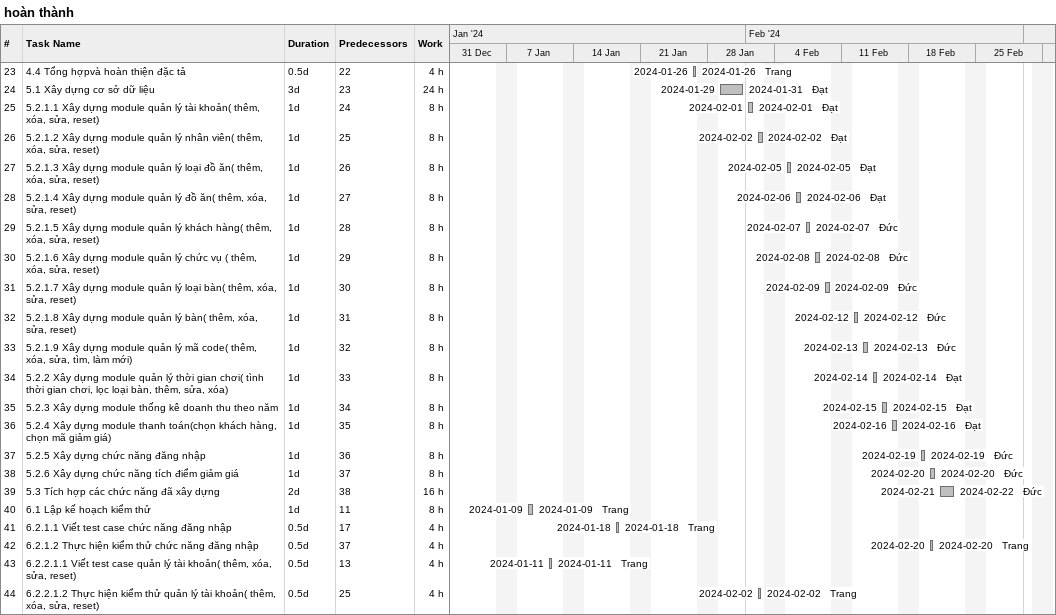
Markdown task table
hoàn thành

| ID | Task | Duration | Start | Finish | Predecessors | Resources | Work (h) |
|---|---|---|---|---|---|---|---|
| 23 | 4.4 Tổng hợpvà hoàn thiện đặc tả | 0.5d | 2024-01-26 | 2024-01-26 | 22 | Trang | 4 |
| 24 | 5.1 Xây dựng cơ sở dữ liệu | 3d | 2024-01-29 | 2024-01-31 | 23 | Đạt | 24 |
| 25 | 5.2.1.1 Xây dựng module quản lý tài khoản( thêm, xóa, sửa, reset) | 1d | 2024-02-01 | 2024-02-01 | 24 | Đạt | 8 |
| 26 | 5.2.1.2 Xây dựng module quản lý nhân viên( thêm, xóa, sửa, reset) | 1d | 2024-02-02 | 2024-02-02 | 25 | Đạt | 8 |
| 27 | 5.2.1.3 Xây dựng module quản lý loại đồ ăn( thêm, xóa, sửa, reset) | 1d | 2024-02-05 | 2024-02-05 | 26 | Đạt | 8 |
| 28 | 5.2.1.4 Xây dựng module quản lý đồ ăn( thêm, xóa, sửa, reset) | 1d | 2024-02-06 | 2024-02-06 | 27 | Đạt | 8 |
| 29 | 5.2.1.5 Xây dựng module quản lý khách hàng( thêm, xóa, sửa, reset) | 1d | 2024-02-07 | 2024-02-07 | 28 | Đức | 8 |
| 30 | 5.2.1.6 Xây dựng module quản lý chức vụ ( thêm, xóa, sửa, reset) | 1d | 2024-02-08 | 2024-02-08 | 29 | Đức | 8 |
| 31 | 5.2.1.7 Xây dựng module quản lý loại bàn( thêm, xóa, sửa, reset) | 1d | 2024-02-09 | 2024-02-09 | 30 | Đức | 8 |
| 32 | 5.2.1.8 Xây dựng module quản lý bàn( thêm, xóa, sửa, reset) | 1d | 2024-02-12 | 2024-02-12 | 31 | Đức | 8 |
| 33 | 5.2.1.9 Xây dựng module quản lý mã code( thêm, xóa, sửa, tìm, làm mới) | 1d | 2024-02-13 | 2024-02-13 | 32 | Đức | 8 |
| 34 | 5.2.2 Xây dựng module quản lý thời gian chơi( tình thời gian chơi, lọc loại bàn, thêm, sửa, xóa) | 1d | 2024-02-14 | 2024-02-14 | 33 | Đạt | 8 |
| 35 | 5.2.3 Xây dựng module thống kê doanh thu theo năm | 1d | 2024-02-15 | 2024-02-15 | 34 | Đạt | 8 |
| 36 | 5.2.4 Xây dựng module thanh toán(chọn khách hàng, chọn mã giảm giá) | 1d | 2024-02-16 | 2024-02-16 | 35 | Đạt | 8 |
| 37 | 5.2.5 Xây dựng chức năng đăng nhập | 1d | 2024-02-19 | 2024-02-19 | 36 | Đức | 8 |
| 38 | 5.2.6 Xây dựng chức năng tích điểm giảm giá | 1d | 2024-02-20 | 2024-02-20 | 37 | Đức | 8 |
| 39 | 5.3 Tích hợp các chức năng đã xây dựng | 2d | 2024-02-21 | 2024-02-22 | 38 | Đức | 16 |
| 40 | 6.1 Lập kế hoạch kiểm thử | 1d | 2024-01-09 | 2024-01-09 | 11 | Trang | 8 |
| 41 | 6.2.1.1 Viết test case chức năng đăng nhập | 0.5d | 2024-01-18 | 2024-01-18 | 17 | Trang | 4 |
| 42 | 6.2.1.2 Thực hiện kiểm thử chức năng đăng nhập | 0.5d | 2024-02-20 | 2024-02-20 | 37 | Trang | 4 |
| 43 | 6.2.2.1.1 Viết test case quản lý tài khoản( thêm, xóa, sửa, reset) | 0.5d | 2024-01-11 | 2024-01-11 | 13 | Trang | 4 |
| 44 | 6.2.2.1.2 Thực hiện kiểm thử quản lý tài khoản( thêm, xóa, sửa, reset) | 0.5d | 2024-02-02 | 2024-02-02 | 25 | Trang | 4 |
